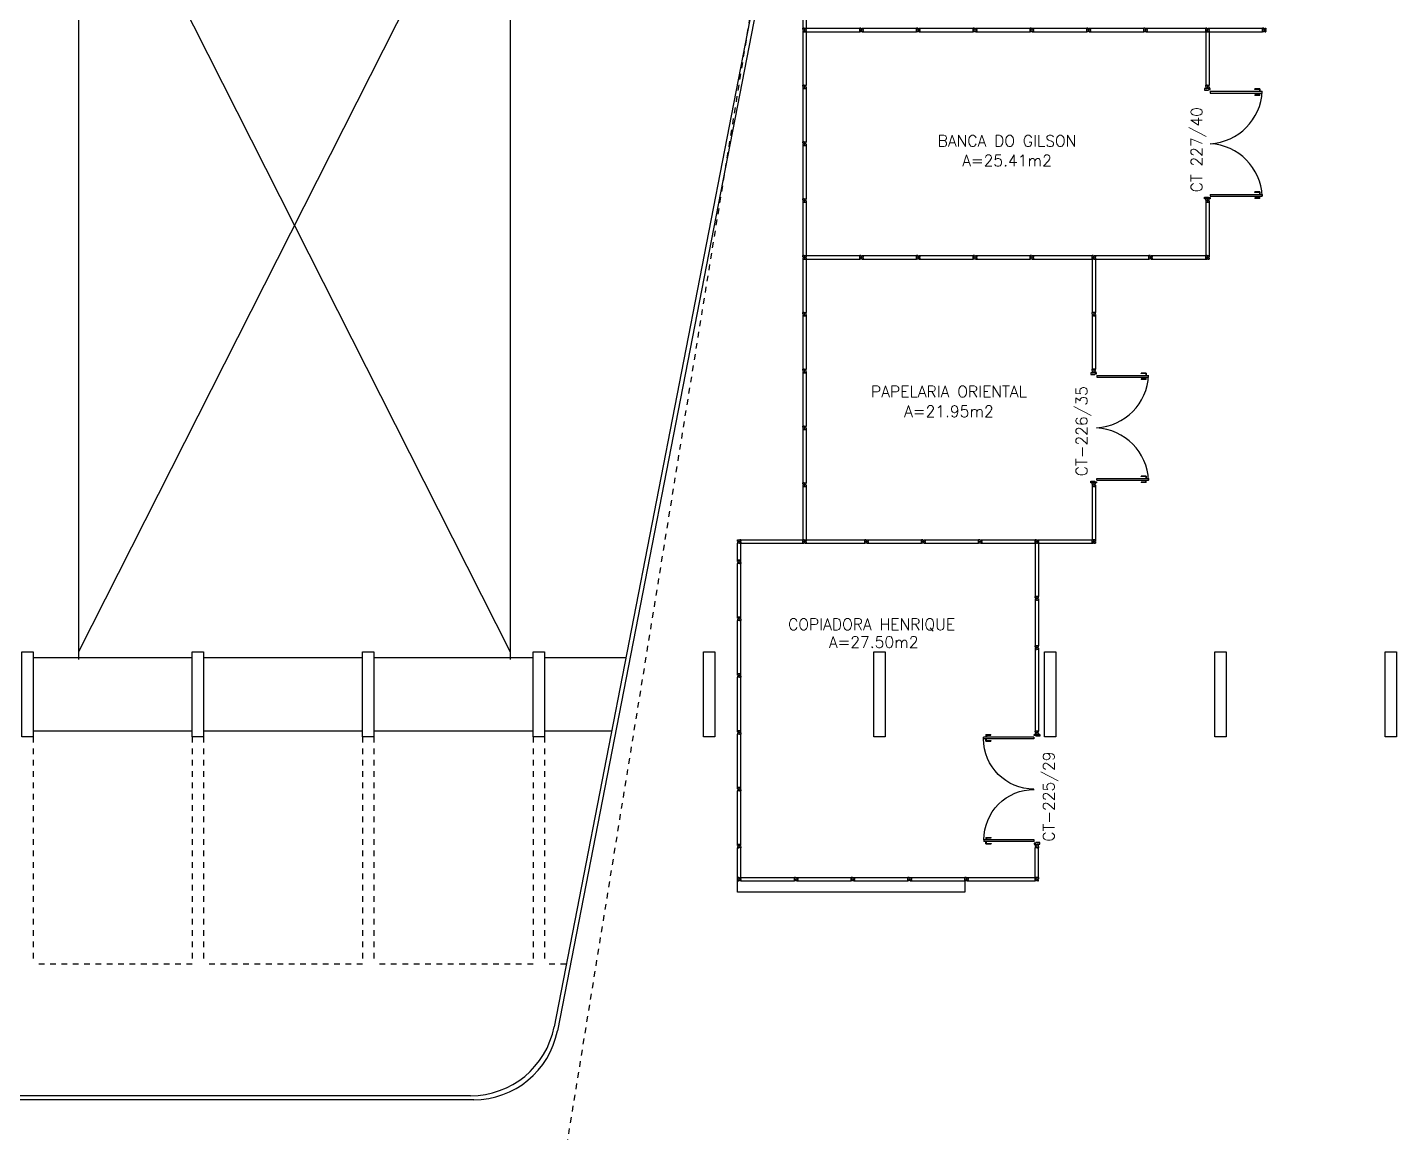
# Model space of a CAD drawing. Extents: x -250 to -5, y 354 to 449.
# Drawn here: x -29.6 to -5.5, y 387.94 to 407.39 of the extents above; entities that cross this region are included whole.
import ezdxf
from ezdxf.enums import TextEntityAlignment as Align

# ---------------------------------------------------------------- set-up
doc = ezdxf.new("R2010")
doc.units = 0
doc.header["$LTSCALE"] = 0.02
doc.header["$MEASUREMENT"] = 0
doc.linetypes.add('HIDDEN2', pattern=[0.1875, 0.125, -0.0625])
doc.layers.get('0').update_dxf_attribs({"linetype": 'CONTINUOUS'})
for name, color, linetype in [('DIV', 2, 'CONTINUOUS'), ('ESTR', 3, 'CONTINUOUS'), ('PISO', 1, 'CONTINUOUS'), ('PROJ', 1, 'HIDDEN2'), ('TEXTO-ENDEREÇO', 2, 'CONTINUOUS'), ('ÁREA', 2, 'CONTINUOUS')]:
    doc.layers.add(name, color=color, linetype=linetype)
doc.styles.add('UNB-100', font='simplex.shx', dxfattribs={"height": 0.2})
doc.styles.add('UNB-100-1', font='simplex.shx', dxfattribs={"height": 0.2})

# ---------------------------------------------------------------- blocks, each defined once
blk = doc.blocks.new('DIVMT-TTS')
for p, q in [((-0.03, 0.03), (-0.03, 0.006)), ((-0.008, 0.03), (-0.03, 0.03)), ((-0.0185, 0.006), (-0.03, 0.006)), ((-0.0185, -0.006), (-0.0185, 0.006)), ((-0.008, 0.03), (-0.008, 0.02)), ((-0.008, 0.02), (0.008, 0.02)), ((-0.0051, 0), (0.0051, 0)), ((0.0051, 0), (-0.0051, 0)), ((-0.0051, 0), (0.0051, 0)), ((0, -0.0051), (0, 0.0051)), ((0, 0.0051), (0, -0.0051)), ((0.008, 0.03), (0.008, 0.02)), ((0.008, 0.03), (0.03, 0.03)), ((0.0205, 0.006), (0.03, 0.006)), ((0.0205, -0.006), (0.0205, 0.006)), ((0.0205, 0.006), (0.0205, -0.006)), ((0.0205, 0.006), (0.03, 0.006)), ((0.97, 0.03), (0.03, 0.03)), ((0.03, 0.006), (0.03, 0.03)), ((0.03, -0.03), (0.03, 0.03)), ((0.03, -0.005), (0.03, 0.005)), ((0.97, -0.03), (0.97, 0.03)), ((0.97, 0.03), (0.97, 0.009)), ((0.97, 0.009), (0.97, 0.027)), ((0.9795, 0.006), (0.97, 0.006)), ((0.97, -0.005), (0.97, 0.005)), ((0.9795, 0.006), (0.9795, -0.006)), ((1.0051, 0), (0.9949, 0)), ((1, 0.0051), (1, -0.0051)), ((-0.0185, -0.006), (-0.03, -0.006)), ((-0.03, -0.03), (-0.03, -0.006)), ((-0.008, -0.03), (-0.03, -0.03)), ((-0.008, -0.03), (-0.008, -0.02)), ((-0.008, -0.02), (0.008, -0.02)), ((0.008, -0.03), (0.008, -0.02)), ((0.008, -0.03), (0.03, -0.03)), ((0.0205, -0.006), (0.03, -0.006)), ((0.0205, -0.006), (0.03, -0.006)), ((0.03, -0.006), (0.03, -0.03)), ((0.97, -0.03), (0.03, -0.03)), ((0.9795, -0.006), (0.97, -0.006)), ((0.97, -0.009), (0.97, -0.027))]:
    blk.add_line(p, q)
blk = doc.blocks.new('PDVDP-TTS')
at = {"layer": 'DIV'}
for p, q in [((0.03, 0.035), (0.03, 0.05)), ((0.03, 0.05), (0.06, 0.05)), ((0.03, -0.035), (0.03, 0.035)), ((0.06, 0.05), (0.06, -0.02)), ((1.962, 0.05), (1.932, 0.05)), ((1.932, 0.05), (1.932, -0.02)), ((1.962, 0.035), (1.962, 0.05)), ((1.962, -0.035), (1.962, 0.035)), ((0.03, -0.05), (0.03, -0.035)), ((0.05, -0.05), (0.03, -0.05)), ((0.05, -0.02), (0.05, -0.05)), ((0.05, -0.02), (0.06, -0.02)), ((0.079, -0.05), (0.079, -0.937)), ((0.079, -0.05), (0.109, -0.05)), ((0.109, -0.05), (0.109, -0.937)), ((1.887, -0.054), (1.887, -0.941)), ((1.917, -0.054), (1.887, -0.054)), ((1.917, -0.054), (1.917, -0.941)), ((1.941, -0.02), (1.932, -0.02)), ((1.941, -0.02), (1.941, -0.05)), ((1.941, -0.05), (1.963, -0.05)), ((1.962, -0.05), (1.962, -0.035)), ((0.046, -0.807), (0.036, -0.807)), ((0.036, -0.897), (0.036, -0.807)), ((0.036, -0.897), (0.076, -0.897)), ((0.046, -0.887), (0.046, -0.807)), ((0.046, -0.887), (0.076, -0.887)), ((0.109, -0.937), (0.079, -0.937)), ((0.141, -0.887), (0.111, -0.887)), ((0.151, -0.897), (0.111, -0.897)), ((0.141, -0.807), (0.151, -0.807)), ((0.141, -0.887), (0.141, -0.807)), ((0.151, -0.897), (0.151, -0.807)), ((1.845, -0.901), (1.845, -0.811)), ((1.855, -0.811), (1.845, -0.811)), ((1.845, -0.901), (1.885, -0.901)), ((1.855, -0.891), (1.855, -0.811)), ((1.855, -0.891), (1.885, -0.891)), ((1.887, -0.941), (1.917, -0.941)), ((1.95, -0.891), (1.92, -0.891)), ((1.96, -0.901), (1.92, -0.901)), ((1.95, -0.891), (1.95, -0.811)), ((1.95, -0.811), (1.96, -0.811)), ((1.96, -0.901), (1.96, -0.811))]:
    blk.add_line(p, q, dxfattribs=at)
for centre, radius, start, end in [((0.11, -0.05), 0.885, 270, 0), ((1.887, -0.054), 0.886, 180, 270)]:
    blk.add_arc(centre, radius, start, end, dxfattribs=at)
blk = doc.blocks.new('A$C0AB530C7')
at = {"layer": 'DIV'}
for p, q in [((0.024, 0.06), (0, 0.06)), ((0, 0.038), (0, 0.06)), ((0, 0.038), (0.01, 0.038)), ((0, 0.022), (0.01, 0.022)), ((0, 0.022), (0, 0)), ((0.01, 0.022), (0.01, 0.038)), ((0.024, 0.05), (0.024, 0.06)), ((0.024, 0.05), (0.024, 0.06)), ((0.024, 0.05), (0.036, 0.05)), ((0.036, 0.011), (0.024, 0.011)), ((0.024, 0.011), (0.024, 0)), ((0.025, 0.03), (0.035, 0.03)), ((0.035, 0.03), (0.025, 0.03)), ((0.03, 0.025), (0.03, 0.035)), ((0.03, 0.035), (0.03, 0.025)), ((0.03, 0.025), (0.03, 0.035)), ((0.036, 0.05), (0.036, 0.06)), ((0.036, 0.05), (0.036, 0.06)), ((0.036, 0.06), (0.06, 0.06)), ((0.036, 0.011), (0.036, 0)), ((0.05, 0.022), (0.05, 0.038)), ((0.06, 0.038), (0.05, 0.038)), ((0.06, 0.022), (0.05, 0.022)), ((0.06, 0.038), (0.06, 0.06)), ((0.06, 0.022), (0.06, 0)), ((0, 0), (0.024, 0)), ((0.06, 0), (0.036, 0))]:
    blk.add_line(p, q, dxfattribs=at)

msp = doc.modelspace()

# ---------------------------------------------------------------- linework, layer by layer
at = {"layer": 'DIV'}
for p, q in [((-9.921, 407.342), (-9.911, 407.342)), ((-9.916, 407.347), (-9.916, 407.337)), ((-9.895, 407.348), (-9.895, 407.336)), ((-9.895, 407.348), (-9.886, 407.348)), ((-9.895, 407.336), (-9.886, 407.336)), ((-9.886, 407.372), (-8.856, 407.372)), ((-9.886, 407.312), (-9.886, 407.372)), ((-9.886, 407.372), (-9.886, 407.351)), ((-9.886, 407.351), (-9.886, 407.369)), ((-9.886, 407.337), (-9.886, 407.347)), ((-9.886, 407.333), (-9.886, 407.315)), ((-9.886, 407.312), (-8.856, 407.312)), ((-8.856, 407.348), (-8.856, 407.372)), ((-8.834, 407.372), (-8.856, 407.372)), ((-8.856, 407.312), (-8.856, 407.372)), ((-8.846, 407.348), (-8.856, 407.348)), ((-8.846, 407.348), (-8.856, 407.348)), ((-8.856, 407.337), (-8.856, 407.347)), ((-8.856, 407.336), (-8.856, 407.312)), ((-8.846, 407.336), (-8.856, 407.336)), ((-8.846, 407.336), (-8.856, 407.336)), ((-8.834, 407.312), (-8.856, 407.312)), ((-8.846, 407.336), (-8.846, 407.348)), ((-8.846, 407.348), (-8.846, 407.336)), ((-8.834, 407.372), (-8.834, 407.362)), ((-8.818, 407.362), (-8.834, 407.362)), ((-8.834, 407.312), (-8.834, 407.322)), ((-8.818, 407.322), (-8.834, 407.322)), ((-8.821, 407.342), (-8.831, 407.342)), ((-8.831, 407.342), (-8.821, 407.342)), ((-8.821, 407.342), (-8.831, 407.342)), ((-8.826, 407.337), (-8.826, 407.347)), ((-8.826, 407.347), (-8.826, 407.337)), ((-8.818, 407.372), (-8.818, 407.362)), ((-8.818, 407.372), (-8.796, 407.372)), ((-8.818, 407.312), (-8.818, 407.322)), ((-8.818, 407.312), (-8.796, 407.312)), ((-8.807, 407.348), (-8.796, 407.348)), ((-8.807, 407.336), (-8.807, 407.348)), ((-8.807, 407.336), (-8.796, 407.336)), ((-8.796, 407.372), (-8.796, 407.348)), ((-8.796, 407.312), (-8.796, 407.336)), ((-7.831, 407.342), (-7.821, 407.342)), ((-7.826, 407.347), (-7.826, 407.337)), ((-7.805, 407.348), (-7.805, 407.336)), ((-7.805, 407.348), (-7.796, 407.348)), ((-7.805, 407.336), (-7.796, 407.336)), ((-7.796, 407.312), (-7.796, 407.372)), ((-7.796, 407.372), (-7.796, 407.351)), ((-7.796, 407.351), (-7.796, 407.369)), ((-7.796, 407.337), (-7.796, 407.347)), ((-7.796, 407.333), (-7.796, 407.315)), ((-8.861, 406.312), (-8.876, 406.312)), ((-8.876, 406.312), (-8.876, 406.282)), ((-8.876, 406.282), (-8.806, 406.282)), ((-8.791, 406.312), (-8.861, 406.312)), ((-8.806, 406.292), (-8.776, 406.292)), ((-8.806, 406.292), (-8.806, 406.282)), ((-8.776, 406.312), (-8.791, 406.312)), ((-8.776, 406.292), (-8.776, 406.312)), ((-8.775, 406.263), (-7.861, 406.263)), ((-8.775, 406.263), (-8.775, 406.233)), ((-8.775, 406.233), (-7.861, 406.233)), ((-7.991, 406.295), (-7.991, 406.305)), ((-7.901, 406.305), (-7.991, 406.305)), ((-7.911, 406.295), (-7.991, 406.295)), ((-7.991, 406.201), (-7.991, 406.191)), ((-7.911, 406.201), (-7.991, 406.201)), ((-7.901, 406.191), (-7.991, 406.191)), ((-7.911, 406.295), (-7.911, 406.265)), ((-7.911, 406.201), (-7.911, 406.231)), ((-7.901, 406.305), (-7.901, 406.265)), ((-7.901, 406.191), (-7.901, 406.231)), ((-7.861, 406.233), (-7.861, 406.263)), ((-8.876, 404.402), (-8.806, 404.402)), ((-8.876, 404.372), (-8.876, 404.402)), ((-8.806, 404.392), (-8.806, 404.402)), ((-8.775, 404.45), (-7.861, 404.45)), ((-8.775, 404.45), (-8.775, 404.42)), ((-8.775, 404.42), (-7.861, 404.42)), ((-7.901, 404.493), (-7.991, 404.493)), ((-7.991, 404.483), (-7.991, 404.492)), ((-7.911, 404.483), (-7.991, 404.483)), ((-7.911, 404.483), (-7.911, 404.453)), ((-7.911, 404.388), (-7.911, 404.418)), ((-7.901, 404.493), (-7.901, 404.453)), ((-7.901, 404.378), (-7.901, 404.418)), ((-7.861, 404.45), (-7.861, 404.42)), ((-8.861, 404.372), (-8.876, 404.372)), ((-8.791, 404.372), (-8.861, 404.372)), ((-8.832, 404.372), (-8.856, 404.372)), ((-8.856, 404.35), (-8.856, 404.372)), ((-8.856, 404.372), (-8.796, 404.372)), ((-8.856, 404.35), (-8.846, 404.35)), ((-8.856, 404.334), (-8.846, 404.334)), ((-8.856, 404.334), (-8.856, 404.312)), ((-8.856, 404.312), (-8.832, 404.312)), ((-8.846, 404.334), (-8.846, 404.35)), ((-8.832, 404.362), (-8.832, 404.372)), ((-8.832, 404.362), (-8.832, 404.372)), ((-8.832, 404.362), (-8.82, 404.362)), ((-8.82, 404.362), (-8.832, 404.362)), ((-8.832, 404.323), (-8.832, 404.312)), ((-8.832, 404.323), (-8.82, 404.323)), ((-8.831, 404.372), (-8.821, 404.372)), ((-8.831, 404.342), (-8.821, 404.342)), ((-8.821, 404.342), (-8.831, 404.342)), ((-8.826, 404.337), (-8.826, 404.347)), ((-8.826, 404.347), (-8.826, 404.337)), ((-8.826, 404.337), (-8.826, 404.347)), ((-8.82, 404.372), (-8.796, 404.372)), ((-8.82, 404.362), (-8.82, 404.372)), ((-8.82, 404.362), (-8.82, 404.372)), ((-8.82, 404.323), (-8.82, 404.312)), ((-8.796, 404.312), (-8.82, 404.312)), ((-8.806, 404.392), (-8.776, 404.392)), ((-8.796, 404.35), (-8.806, 404.35)), ((-8.806, 404.334), (-8.806, 404.35)), ((-8.796, 404.334), (-8.806, 404.334)), ((-8.796, 404.35), (-8.796, 404.372)), ((-8.796, 404.334), (-8.796, 404.312)), ((-8.776, 404.372), (-8.791, 404.372)), ((-8.776, 404.392), (-8.776, 404.372)), ((-7.991, 404.388), (-7.991, 404.378)), ((-7.911, 404.388), (-7.991, 404.388)), ((-7.901, 404.378), (-7.991, 404.378)), ((-11.921, 403.342), (-11.911, 403.342)), ((-11.916, 403.347), (-11.916, 403.337)), ((-11.895, 403.348), (-11.895, 403.336)), ((-11.895, 403.348), (-11.886, 403.348)), ((-11.895, 403.336), (-11.886, 403.336)), ((-11.886, 403.372), (-10.856, 403.372)), ((-11.886, 403.312), (-11.886, 403.372)), ((-11.886, 403.372), (-11.886, 403.351)), ((-11.886, 403.351), (-11.886, 403.369)), ((-11.886, 403.337), (-11.886, 403.347)), ((-11.886, 403.333), (-11.886, 403.315)), ((-11.886, 403.312), (-10.856, 403.312)), ((-10.856, 403.348), (-10.856, 403.372)), ((-10.834, 403.372), (-10.856, 403.372)), ((-10.856, 403.312), (-10.856, 403.372)), ((-10.846, 403.348), (-10.856, 403.348)), ((-10.846, 403.348), (-10.856, 403.348)), ((-10.856, 403.337), (-10.856, 403.347)), ((-10.856, 403.336), (-10.856, 403.312)), ((-10.846, 403.336), (-10.856, 403.336)), ((-10.846, 403.336), (-10.856, 403.336)), ((-10.834, 403.312), (-10.856, 403.312)), ((-10.846, 403.336), (-10.846, 403.348)), ((-10.846, 403.348), (-10.846, 403.336)), ((-10.834, 403.372), (-10.834, 403.362)), ((-10.818, 403.362), (-10.834, 403.362)), ((-10.834, 403.312), (-10.834, 403.322)), ((-10.818, 403.322), (-10.834, 403.322)), ((-10.821, 403.342), (-10.831, 403.342)), ((-10.831, 403.342), (-10.821, 403.342)), ((-10.821, 403.342), (-10.831, 403.342)), ((-10.826, 403.337), (-10.826, 403.347)), ((-10.826, 403.347), (-10.826, 403.337)), ((-10.818, 403.372), (-10.818, 403.362)), ((-10.818, 403.372), (-10.796, 403.372)), ((-10.818, 403.312), (-10.818, 403.322)), ((-10.818, 403.312), (-10.796, 403.312)), ((-10.807, 403.348), (-10.796, 403.348)), ((-10.807, 403.336), (-10.807, 403.348)), ((-10.807, 403.336), (-10.796, 403.336)), ((-10.796, 403.372), (-10.796, 403.348)), ((-10.796, 403.312), (-10.796, 403.336)), ((-10.876, 401.312), (-10.876, 401.282)), ((-10.861, 401.312), (-10.876, 401.312)), ((-10.876, 401.282), (-10.806, 401.282)), ((-10.791, 401.312), (-10.861, 401.312)), ((-10.806, 401.292), (-10.806, 401.282)), ((-10.806, 401.292), (-10.776, 401.292)), ((-10.776, 401.312), (-10.791, 401.312)), ((-10.776, 401.292), (-10.776, 401.312)), ((-9.901, 401.305), (-9.991, 401.305)), ((-9.991, 401.295), (-9.991, 401.305)), ((-9.911, 401.295), (-9.991, 401.295)), ((-9.911, 401.295), (-9.911, 401.265)), ((-9.901, 401.305), (-9.901, 401.265)), ((-10.775, 401.263), (-10.775, 401.233)), ((-10.775, 401.263), (-9.861, 401.263)), ((-10.775, 401.233), (-9.861, 401.233)), ((-9.911, 401.201), (-9.991, 401.201)), ((-9.991, 401.201), (-9.991, 401.191)), ((-9.901, 401.191), (-9.991, 401.191)), ((-9.911, 401.201), (-9.911, 401.231)), ((-9.901, 401.191), (-9.901, 401.231)), ((-9.861, 401.233), (-9.861, 401.263)), ((-10.876, 399.372), (-10.876, 399.402)), ((-10.876, 399.402), (-10.806, 399.402)), ((-10.861, 399.372), (-10.876, 399.372)), ((-10.791, 399.372), (-10.861, 399.372)), ((-10.832, 399.372), (-10.856, 399.372)), ((-10.856, 399.35), (-10.856, 399.372)), ((-10.796, 399.372), (-10.856, 399.372)), ((-10.856, 399.35), (-10.846, 399.35)), ((-10.846, 399.334), (-10.846, 399.35)), ((-10.832, 399.362), (-10.832, 399.372)), ((-10.832, 399.362), (-10.832, 399.372)), ((-10.82, 399.362), (-10.832, 399.362)), ((-10.832, 399.362), (-10.82, 399.362)), ((-10.821, 399.372), (-10.831, 399.372)), ((-10.821, 399.342), (-10.831, 399.342)), ((-10.831, 399.342), (-10.821, 399.342)), ((-10.826, 399.337), (-10.826, 399.347)), ((-10.826, 399.347), (-10.826, 399.337)), ((-10.826, 399.337), (-10.826, 399.347)), ((-10.82, 399.372), (-10.796, 399.372)), ((-10.82, 399.362), (-10.82, 399.372)), ((-10.82, 399.362), (-10.82, 399.372)), ((-10.806, 399.392), (-10.806, 399.402)), ((-10.806, 399.392), (-10.776, 399.392)), ((-10.796, 399.35), (-10.806, 399.35)), ((-10.806, 399.334), (-10.806, 399.35)), ((-10.796, 399.35), (-10.796, 399.372)), ((-10.776, 399.372), (-10.791, 399.372)), ((-10.776, 399.392), (-10.776, 399.372)), ((-10.775, 399.42), (-10.775, 399.45)), ((-10.775, 399.45), (-9.861, 399.45)), ((-10.775, 399.42), (-9.861, 399.42)), ((-9.901, 399.493), (-9.991, 399.493)), ((-9.991, 399.483), (-9.991, 399.492)), ((-9.911, 399.483), (-9.991, 399.483)), ((-9.911, 399.388), (-9.991, 399.388)), ((-9.991, 399.388), (-9.991, 399.378)), ((-9.901, 399.378), (-9.991, 399.378)), ((-9.911, 399.483), (-9.911, 399.453)), ((-9.911, 399.388), (-9.911, 399.418)), ((-9.901, 399.493), (-9.901, 399.453)), ((-9.901, 399.378), (-9.901, 399.418)), ((-9.861, 399.45), (-9.861, 399.42)), ((-10.856, 399.334), (-10.846, 399.334)), ((-10.856, 399.334), (-10.856, 399.312)), ((-10.856, 399.312), (-10.832, 399.312)), ((-10.832, 399.323), (-10.832, 399.312)), ((-10.82, 399.323), (-10.832, 399.323)), ((-10.82, 399.323), (-10.82, 399.312)), ((-10.796, 399.312), (-10.82, 399.312)), ((-10.796, 399.334), (-10.806, 399.334)), ((-10.796, 399.334), (-10.796, 399.312)), ((-17.096, 398.372), (-17.072, 398.372)), ((-17.096, 398.35), (-17.096, 398.372)), ((-17.096, 398.35), (-17.086, 398.35)), ((-17.096, 398.334), (-17.086, 398.334)), ((-17.096, 398.334), (-17.096, 398.312)), ((-17.096, 398.012), (-17.096, 398.312)), ((-17.072, 398.312), (-17.096, 398.312)), ((-17.036, 398.312), (-17.096, 398.312)), ((-17.086, 398.35), (-17.086, 398.334)), ((-17.072, 398.36), (-17.072, 398.372)), ((-17.06, 398.36), (-17.072, 398.36)), ((-17.072, 398.321), (-17.072, 398.312)), ((-17.06, 398.321), (-17.072, 398.321)), ((-17.072, 398.321), (-17.06, 398.321)), ((-17.072, 398.321), (-17.072, 398.312)), ((-17.061, 398.342), (-17.071, 398.342)), ((-17.071, 398.342), (-17.061, 398.342)), ((-17.071, 398.342), (-17.061, 398.342)), ((-17.061, 398.312), (-17.071, 398.312)), ((-17.066, 398.347), (-17.066, 398.337)), ((-17.066, 398.337), (-17.066, 398.347)), ((-17.066, 398.347), (-17.066, 398.337)), ((-17.066, 398.347), (-17.066, 398.337)), ((-17.036, 398.372), (-17.06, 398.372)), ((-17.06, 398.36), (-17.06, 398.372)), ((-17.06, 398.321), (-17.06, 398.312)), ((-17.06, 398.321), (-17.06, 398.312)), ((-17.06, 398.312), (-17.036, 398.312)), ((-17.036, 398.35), (-17.046, 398.35)), ((-17.046, 398.35), (-17.046, 398.334)), ((-17.036, 398.334), (-17.046, 398.334)), ((-17.045, 398.348), (-17.045, 398.336)), ((-17.045, 398.348), (-17.036, 398.348)), ((-17.045, 398.336), (-17.036, 398.336)), ((-17.036, 398.35), (-17.036, 398.372)), ((-17.036, 398.372), (-15.946, 398.372)), ((-17.036, 398.312), (-17.036, 398.372)), ((-17.036, 398.372), (-17.036, 398.351)), ((-17.036, 398.351), (-17.036, 398.369)), ((-17.036, 398.337), (-17.036, 398.347)), ((-17.036, 398.334), (-17.036, 398.312)), ((-17.036, 398.333), (-17.036, 398.315)), ((-17.036, 398.012), (-17.036, 398.312)), ((-17.036, 398.312), (-15.946, 398.312)), ((-15.946, 398.348), (-15.946, 398.372)), ((-15.924, 398.372), (-15.946, 398.372)), ((-15.946, 398.312), (-15.946, 398.372)), ((-15.936, 398.348), (-15.946, 398.348)), ((-15.936, 398.348), (-15.946, 398.348)), ((-15.946, 398.337), (-15.946, 398.347)), ((-15.946, 398.336), (-15.946, 398.312)), ((-15.936, 398.336), (-15.946, 398.336)), ((-15.936, 398.336), (-15.946, 398.336)), ((-15.924, 398.312), (-15.946, 398.312)), ((-15.936, 398.336), (-15.936, 398.348)), ((-15.936, 398.348), (-15.936, 398.336)), ((-15.924, 398.372), (-15.924, 398.362)), ((-15.908, 398.362), (-15.924, 398.362)), ((-15.911, 398.342), (-15.921, 398.342)), ((-15.921, 398.342), (-15.911, 398.342)), ((-15.911, 398.342), (-15.921, 398.342)), ((-15.921, 398.342), (-15.911, 398.342)), ((-15.916, 398.337), (-15.916, 398.347)), ((-15.916, 398.347), (-15.916, 398.337)), ((-15.916, 398.347), (-15.916, 398.337)), ((-15.908, 398.372), (-15.908, 398.362)), ((-15.908, 398.372), (-15.886, 398.372)), ((-15.908, 398.312), (-15.886, 398.312)), ((-15.895, 398.348), (-15.895, 398.336)), ((-15.895, 398.348), (-15.886, 398.348)), ((-15.895, 398.336), (-15.886, 398.336)), ((-15.886, 398.372), (-14.856, 398.372)), ((-15.886, 398.312), (-15.886, 398.372)), ((-15.886, 398.372), (-15.886, 398.351)), ((-15.886, 398.351), (-15.886, 398.369)), ((-15.886, 398.337), (-15.886, 398.347)), ((-15.886, 398.333), (-15.886, 398.315)), ((-15.886, 398.312), (-14.856, 398.312)), ((-14.856, 398.348), (-14.856, 398.372)), ((-14.834, 398.372), (-14.856, 398.372)), ((-14.856, 398.312), (-14.856, 398.372)), ((-14.846, 398.348), (-14.856, 398.348)), ((-14.846, 398.348), (-14.856, 398.348)), ((-14.856, 398.337), (-14.856, 398.347)), ((-14.856, 398.336), (-14.856, 398.312)), ((-14.846, 398.336), (-14.856, 398.336)), ((-14.846, 398.336), (-14.856, 398.336)), ((-14.834, 398.312), (-14.856, 398.312)), ((-14.846, 398.336), (-14.846, 398.348)), ((-14.846, 398.348), (-14.846, 398.336)), ((-14.834, 398.372), (-14.834, 398.362)), ((-14.818, 398.362), (-14.834, 398.362)), ((-14.834, 398.312), (-14.834, 398.322)), ((-14.818, 398.322), (-14.834, 398.322)), ((-14.821, 398.342), (-14.831, 398.342)), ((-14.831, 398.342), (-14.821, 398.342)), ((-14.821, 398.342), (-14.831, 398.342)), ((-14.826, 398.337), (-14.826, 398.347)), ((-14.826, 398.347), (-14.826, 398.337)), ((-14.818, 398.372), (-14.818, 398.362)), ((-14.818, 398.372), (-14.796, 398.372)), ((-14.818, 398.312), (-14.818, 398.322)), ((-14.818, 398.312), (-14.796, 398.312)), ((-14.807, 398.348), (-14.796, 398.348)), ((-14.807, 398.336), (-14.807, 398.348)), ((-14.807, 398.336), (-14.796, 398.336)), ((-14.796, 398.372), (-14.796, 398.348)), ((-14.796, 398.312), (-14.796, 398.336)), ((-17.036, 398.012), (-17.096, 398.012)), ((-17.096, 398.012), (-17.075, 398.012)), ((-17.075, 398.012), (-17.093, 398.012)), ((-17.072, 398.002), (-17.072, 398.012)), ((-17.072, 398.002), (-17.06, 398.002)), ((-17.061, 398.012), (-17.071, 398.012)), ((-17.071, 397.982), (-17.061, 397.982)), ((-17.066, 397.977), (-17.066, 397.987)), ((-17.06, 398.002), (-17.06, 398.012)), ((-17.057, 398.012), (-17.039, 398.012)), ((-11.856, 397.312), (-11.856, 396.503)), ((-11.796, 397.312), (-11.856, 397.312)), ((-11.856, 397.312), (-11.835, 397.312)), ((-11.835, 397.312), (-11.853, 397.312)), ((-11.832, 397.321), (-11.82, 397.321)), ((-11.832, 397.321), (-11.832, 397.312)), ((-11.831, 397.342), (-11.821, 397.342)), ((-11.821, 397.312), (-11.831, 397.312)), ((-11.826, 397.347), (-11.826, 397.337)), ((-11.82, 397.321), (-11.82, 397.312)), ((-11.817, 397.312), (-11.799, 397.312)), ((-11.796, 397.312), (-11.796, 396.503)), ((-11.796, 396.503), (-11.856, 396.503)), ((-11.856, 396.481), (-11.856, 396.503)), ((-11.832, 396.503), (-11.856, 396.503)), ((-11.856, 396.481), (-11.846, 396.481)), ((-11.856, 396.465), (-11.856, 396.443)), ((-11.856, 396.465), (-11.846, 396.465)), ((-11.846, 396.465), (-11.846, 396.481)), ((-11.832, 396.494), (-11.832, 396.503)), ((-11.832, 396.494), (-11.832, 396.503)), ((-11.832, 396.494), (-11.82, 396.494)), ((-11.82, 396.494), (-11.832, 396.494)), ((-11.82, 396.455), (-11.832, 396.455)), ((-11.832, 396.455), (-11.832, 396.443)), ((-11.821, 396.503), (-11.831, 396.503)), ((-11.831, 396.473), (-11.821, 396.473)), ((-11.821, 396.473), (-11.831, 396.473)), ((-11.826, 396.468), (-11.826, 396.478)), ((-11.826, 396.478), (-11.826, 396.468)), ((-11.826, 396.468), (-11.826, 396.478)), ((-11.82, 396.494), (-11.82, 396.503)), ((-11.82, 396.494), (-11.82, 396.503)), ((-11.82, 396.503), (-11.796, 396.503)), ((-11.82, 396.455), (-11.82, 396.443)), ((-11.806, 396.465), (-11.806, 396.481)), ((-11.796, 396.481), (-11.806, 396.481)), ((-11.796, 396.465), (-11.806, 396.465)), ((-11.796, 396.481), (-11.796, 396.503)), ((-11.796, 396.465), (-11.796, 396.443)), ((-11.856, 396.443), (-11.856, 395.006)), ((-11.856, 396.443), (-11.832, 396.443)), ((-11.796, 396.443), (-11.82, 396.443)), ((-11.796, 396.443), (-11.796, 395.006)), ((-11.832, 395.006), (-11.856, 395.006)), ((-11.856, 394.984), (-11.856, 395.006)), ((-11.796, 395.006), (-11.856, 395.006)), ((-11.832, 394.996), (-11.832, 395.006)), ((-11.832, 394.996), (-11.832, 395.006)), ((-11.821, 395.006), (-11.831, 395.006)), ((-11.82, 395.006), (-11.796, 395.006)), ((-11.82, 394.996), (-11.82, 395.006)), ((-11.82, 394.996), (-11.82, 395.006)), ((-11.796, 394.984), (-11.796, 395.006)), ((-11.856, 394.984), (-11.846, 394.984)), ((-11.856, 394.968), (-11.846, 394.968)), ((-11.856, 394.968), (-11.856, 394.946)), ((-11.856, 394.946), (-11.832, 394.946)), ((-11.846, 394.968), (-11.846, 394.984)), ((-11.82, 394.996), (-11.832, 394.996)), ((-11.832, 394.996), (-11.82, 394.996)), ((-11.832, 394.957), (-11.832, 394.946)), ((-11.82, 394.957), (-11.832, 394.957)), ((-11.821, 394.976), (-11.831, 394.976)), ((-11.831, 394.976), (-11.821, 394.976)), ((-11.826, 394.971), (-11.826, 394.981)), ((-11.826, 394.981), (-11.826, 394.971)), ((-11.826, 394.971), (-11.826, 394.981)), ((-11.82, 394.957), (-11.82, 394.946)), ((-11.796, 394.946), (-11.82, 394.946)), ((-11.796, 394.984), (-11.806, 394.984)), ((-11.806, 394.968), (-11.806, 394.984)), ((-11.796, 394.968), (-11.806, 394.968)), ((-11.796, 394.968), (-11.796, 394.946)), ((-17.096, 392.172), (-17.096, 392.952)), ((-17.036, 392.432), (-17.036, 392.952)), ((-11.856, 393.014), (-11.832, 393.014)), ((-11.856, 392.992), (-11.856, 393.014)), ((-11.856, 392.992), (-11.846, 392.992)), ((-11.856, 392.976), (-11.846, 392.976)), ((-11.856, 392.976), (-11.856, 392.954)), ((-11.856, 392.432), (-11.856, 392.954)), ((-11.832, 392.954), (-11.856, 392.954)), ((-11.796, 392.954), (-11.856, 392.954)), ((-11.846, 392.992), (-11.846, 392.976)), ((-11.832, 393.003), (-11.832, 393.014)), ((-11.82, 393.003), (-11.832, 393.003)), ((-11.832, 392.964), (-11.832, 392.954)), ((-11.82, 392.964), (-11.832, 392.964)), ((-11.832, 392.964), (-11.82, 392.964)), ((-11.832, 392.964), (-11.832, 392.954)), ((-11.821, 392.984), (-11.831, 392.984)), ((-11.831, 392.984), (-11.821, 392.984)), ((-11.821, 392.954), (-11.831, 392.954)), ((-11.826, 392.989), (-11.826, 392.979)), ((-11.826, 392.979), (-11.826, 392.989)), ((-11.826, 392.989), (-11.826, 392.979)), ((-11.82, 393.003), (-11.82, 393.014)), ((-11.796, 393.014), (-11.82, 393.014)), ((-11.82, 392.964), (-11.82, 392.954)), ((-11.82, 392.964), (-11.82, 392.954)), ((-11.82, 392.954), (-11.796, 392.954)), ((-11.796, 392.992), (-11.806, 392.992)), ((-11.806, 392.992), (-11.806, 392.976)), ((-11.796, 392.976), (-11.806, 392.976)), ((-11.796, 392.992), (-11.796, 393.014)), ((-11.796, 392.976), (-11.796, 392.954)), ((-11.796, 392.432), (-11.796, 392.954)), ((-13.096, 392.372), (-13.096, 392.172)), ((-13.071, 392.402), (-13.061, 392.402)), ((-13.066, 392.407), (-13.066, 392.397)), ((-13.045, 392.408), (-13.045, 392.396)), ((-13.045, 392.408), (-13.036, 392.408)), ((-13.045, 392.396), (-13.036, 392.396)), ((-13.036, 392.432), (-11.856, 392.432)), ((-13.036, 392.372), (-13.036, 392.432)), ((-13.036, 392.432), (-13.036, 392.411)), ((-13.036, 392.411), (-13.036, 392.429)), ((-13.036, 392.397), (-13.036, 392.407)), ((-13.036, 392.393), (-13.036, 392.375)), ((-13.036, 392.372), (-11.856, 392.372)), ((-11.856, 392.408), (-11.856, 392.432)), ((-11.834, 392.432), (-11.856, 392.432)), ((-11.856, 392.372), (-11.856, 392.432)), ((-11.796, 392.432), (-11.856, 392.432)), ((-11.856, 392.432), (-11.835, 392.432)), ((-11.846, 392.408), (-11.856, 392.408)), ((-11.846, 392.408), (-11.856, 392.408)), ((-11.856, 392.397), (-11.856, 392.407)), ((-11.856, 392.396), (-11.856, 392.372)), ((-11.846, 392.396), (-11.856, 392.396)), ((-11.846, 392.396), (-11.856, 392.396)), ((-11.834, 392.372), (-11.856, 392.372)), ((-11.835, 392.432), (-11.853, 392.432)), ((-11.846, 392.396), (-11.846, 392.408)), ((-11.846, 392.408), (-11.846, 392.396)), ((-11.834, 392.432), (-11.834, 392.422)), ((-11.818, 392.422), (-11.834, 392.422)), ((-11.834, 392.372), (-11.834, 392.382)), ((-11.818, 392.382), (-11.834, 392.382)), ((-11.832, 392.422), (-11.832, 392.432)), ((-11.832, 392.422), (-11.82, 392.422)), ((-11.821, 392.432), (-11.831, 392.432)), ((-11.821, 392.402), (-11.831, 392.402)), ((-11.831, 392.402), (-11.821, 392.402)), ((-11.821, 392.402), (-11.831, 392.402)), ((-11.831, 392.402), (-11.821, 392.402)), ((-11.826, 392.397), (-11.826, 392.407)), ((-11.826, 392.407), (-11.826, 392.397)), ((-11.826, 392.397), (-11.826, 392.407)), ((-11.82, 392.422), (-11.82, 392.432)), ((-11.818, 392.432), (-11.818, 392.422)), ((-11.818, 392.432), (-11.796, 392.432)), ((-11.818, 392.372), (-11.818, 392.382)), ((-11.818, 392.372), (-11.796, 392.372)), ((-11.817, 392.432), (-11.799, 392.432)), ((-11.807, 392.408), (-11.796, 392.408)), ((-11.807, 392.396), (-11.807, 392.408)), ((-11.807, 392.396), (-11.796, 392.396)), ((-11.796, 392.432), (-11.796, 392.408)), ((-11.796, 392.372), (-11.796, 392.396)), ((-13.096, 392.172), (-17.096, 392.172))]:
    msp.add_line(p, q, dxfattribs=at)
for centre, start, end in [((-8.831, 406.311), 273.2469, 357.3242), ((-8.831, 404.372), 2.6758, 86.7531), ((-10.831, 401.311), 273.2469, 357.3242), ((-10.831, 399.372), 2.6758, 86.7531)]:
    msp.add_arc(centre, 0.971, start, end, dxfattribs=at)
at = {"layer": 'ESTR'}
for points in [[(-29.496, 396.402), (-29.496, 394.902), (-29.696, 394.902), (-29.696, 396.402)], [(-26.496, 396.402), (-26.496, 394.902), (-26.696, 394.902), (-26.696, 396.402)], [(-23.496, 396.402), (-23.496, 394.902), (-23.696, 394.902), (-23.696, 396.402)], [(-20.496, 396.402), (-20.496, 394.902), (-20.696, 394.902), (-20.696, 396.402)], [(-17.496, 396.402), (-17.496, 394.902), (-17.696, 394.902), (-17.696, 396.402)], [(-14.496, 396.402), (-14.496, 394.902), (-14.696, 394.902), (-14.696, 396.402)], [(-11.496, 396.402), (-11.496, 394.902), (-11.696, 394.902), (-11.696, 396.402)], [(-8.496, 396.402), (-8.496, 394.902), (-8.696, 394.902), (-8.696, 396.402)], [(-5.496, 396.402), (-5.496, 394.902), (-5.696, 394.902), (-5.696, 396.402)]]:
    msp.add_lwpolyline(points, close=True, dxfattribs=at)
at = {"layer": 'PISO'}
for p, q in [((-14.929, 417.177), (-20.267, 389.732)), ((-28.696, 411.412), (-21.096, 396.402)), ((-28.696, 411.412), (-28.696, 396.264)), ((-21.096, 411.412), (-28.696, 396.402)), ((-21.096, 411.412), (-21.096, 396.264)), ((-16.141, 411.312), (-20.325, 389.802)), ((-21.74, 388.518), (-37.131, 388.518)), ((-21.797, 388.588), (-37.061, 388.588))]:
    msp.add_line(p, q, dxfattribs=at)
at = {"layer": 'PISO', "color": 1}
for p, q in [((-29.496, 396.302), (-26.696, 396.302)), ((-26.496, 396.302), (-23.696, 396.302)), ((-23.496, 396.302), (-20.696, 396.302)), ((-20.496, 396.302), (-19.061, 396.302)), ((-26.696, 395.002), (-29.496, 395.002)), ((-23.696, 395.002), (-26.496, 395.002)), ((-20.696, 395.002), (-23.496, 395.002)), ((-19.314, 395.002), (-20.496, 395.002))]:
    msp.add_line(p, q, dxfattribs=at)
at = {"layer": 'PISO'}
for centre in [(-21.797, 390.088), (-21.74, 390.018)]:
    msp.add_arc(centre, 1.5, 270, 348.9939, dxfattribs=at)
at = {"layer": 'PROJ'}
for p, q in [((-14.446, 422.562), (-20.497, 385.305)), ((-29.496, 394.902), (-29.496, 390.902)), ((-26.696, 394.902), (-26.696, 390.902)), ((-26.496, 394.902), (-26.496, 390.902)), ((-23.696, 394.902), (-23.696, 390.902)), ((-23.496, 394.902), (-23.496, 390.902)), ((-20.696, 394.902), (-20.696, 390.902)), ((-20.496, 394.902), (-20.496, 390.902)), ((-26.696, 390.902), (-29.496, 390.902)), ((-23.696, 390.902), (-26.496, 390.902)), ((-20.696, 390.902), (-23.496, 390.902)), ((-20.111, 390.902), (-20.496, 390.902))]:
    msp.add_line(p, q, dxfattribs=at)

# ---------------------------------------------------------------- block references
at = {"layer": 'DIV', "xscale": -1}
for name, p, rotation in [('DIVMT-TTS', (-15.916, 407.342), 270), ('DIVMT-TTS', (-15.916, 406.342), 270), ('DIVMT-TTS', (-8.826, 406.342), 270), ('DIVMT-TTS', (-15.916, 405.342), 270), ('DIVMT-TTS', (-15.916, 404.342), 270), ('DIVMT-TTS', (-15.916, 403.342), 270), ('DIVMT-TTS', (-8.826, 403.342), 270), ('DIVMT-TTS', (-15.916, 402.342), 270), ('DIVMT-TTS', (-15.916, 401.342), 270), ('DIVMT-TTS', (-15.916, 400.342), 270), ('DIVMT-TTS', (-15.916, 399.342), 270), ('DIVMT-TTS', (-15.916, 398.342), 270), ('DIVMT-TTS', (-17.066, 397.982), 90), ('DIVMT-TTS', (-17.066, 396.982), 90), ('DIVMT-TTS', (-17.066, 395.982), 90), ('DIVMT-TTS', (-17.066, 394.982), 90), ('PDVDP-TTS', (-11.826, 392.984), 270), ('DIVMT-TTS', (-17.066, 393.982), 90)]:
    msp.add_blockref(name, p, dxfattribs=dict(at, rotation=rotation))
for p in [(-14.916, 407.342), (-13.916, 407.342), (-12.916, 407.342), (-11.916, 407.342), (-10.916, 407.342), (-9.916, 407.342), (-7.826, 407.342), (-14.916, 403.342), (-13.916, 403.342), (-12.916, 403.342), (-11.916, 403.342), (-9.826, 403.342), (-8.826, 403.342), (-13.826, 398.342), (-12.826, 398.342), (-11.826, 398.342), (-10.826, 398.342), (-16.066, 392.402), (-15.066, 392.402), (-14.066, 392.402), (-13.066, 392.402)]:
    msp.add_blockref('DIVMT-TTS', p, dxfattribs=at)
at = {"layer": 'DIV', "rotation": 90.00000000000001}
for p in [(-10.826, 402.342), (-10.826, 401.342), (-10.826, 398.342), (-11.826, 397.342)]:
    msp.add_blockref('DIVMT-TTS', p, dxfattribs=at)
at = {"layer": 'DIV'}
for p in [(-17.096, 392.952), (-17.096, 392.372)]:
    msp.add_blockref('A$C0AB530C7', p, dxfattribs=at)

# ---------------------------------------------------------------- texts
at = {"layer": 'TEXTO-ENDEREÇO', "style": 'UNB-100-1'}
for s, p in [('CT 227/40', (-8.916, 404.485)), ('CT-226/35', (-10.94, 399.489)), ('CT-225/29', (-11.519, 393.06))]:
    msp.add_text(s, height=0.2, rotation=90, dxfattribs=at).set_placement(p)
at = {"layer": 'ÁREA', "style": 'UNB-100'}
for s, p in [('BANCA DO GILSON', (-12.353, 405.291)), ('A=25.41m2', (-12.353, 404.945)), ('PAPELARIA ORIENTAL', (-13.375, 400.879)), ('A=21.95m2', (-13.375, 400.532)), ('COPIADORA HENRIQUE', (-14.737, 396.784)), ('A=27.50m2', (-14.7, 396.471))]:
    msp.add_text(s, height=0.2, dxfattribs=at).set_placement(p, align=Align.CENTER)

doc.saveas('drawing.dxf')
